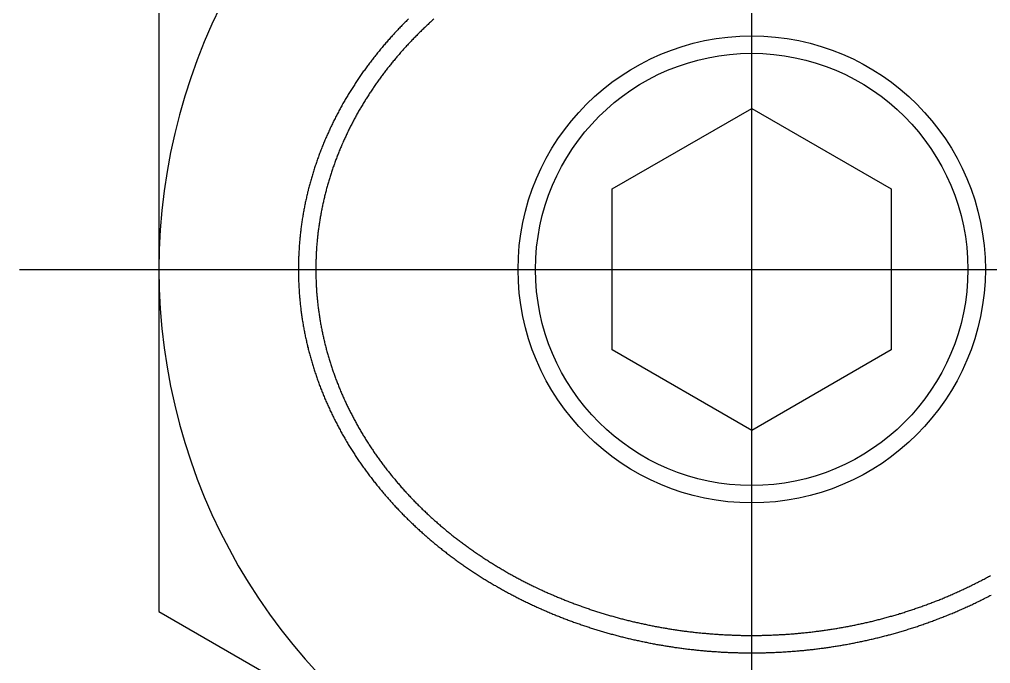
# Model space of a CAD drawing. Extents: x -72.6 to 10.5, y -34.4 to 11.8.
# Drawn here: x -10.5 to 3.43, y -5.65 to 3.59 of the extents above; entities that cross this region are included whole.
import ezdxf

# ---------------------------------------------------------------- set-up
doc = ezdxf.new("R2010")
doc.units = 0
doc.linetypes.add('CENTER', pattern=[50.8, 31.75, -6.35, 6.35, -6.35])
doc.layers.get('0').update_dxf_attribs({"linetype": 'CONTINUOUS'})
doc.layers.add('CENTER', color=1, linetype='CENTER')

msp = doc.modelspace()

# ---------------------------------------------------------------- linework, layer by layer
at = {"color": 7, "linetype": 'CONTINUOUS'}
for p, q in [((-8.5, 4.907), (-8.5, 0)), ((-2, 1.155), (0, 2.309)), ((0, 2.309), (2, 1.155)), ((-2, -1.155), (-2, 1.155)), ((2, 1.155), (2, -1.155)), ((-8.5, 0), (-8.5, -4.907)), ((0, -2.309), (-2, -1.155)), ((2, -1.155), (0, -2.309)), ((-8.5, -4.907), (-4.25, -7.361))]:
    msp.add_line(p, q, dxfattribs=at)
at = {"color": 7}
for points in [[(-4.922, 3.593, 0), (-4.934, 3.581, 0), (-4.946, 3.569, 0), (-4.957, 3.557, 0), (-4.969, 3.545, 0), (-4.981, 3.533, 0), (-4.993, 3.521, 0), (-5.005, 3.509, 0), (-5.017, 3.497, 0), (-5.028, 3.485, 0), (-5.04, 3.473, 0), (-5.052, 3.461, 0), (-5.063, 3.449, 0), (-5.075, 3.436, 0), (-5.087, 3.424, 0), (-5.098, 3.412, 0), (-5.11, 3.4, 0), (-5.121, 3.387, 0), (-5.133, 3.375, 0), (-5.144, 3.362, 0), (-5.155, 3.35, 0), (-5.167, 3.337, 0), (-5.178, 3.325, 0), (-5.189, 3.312, 0), (-5.2, 3.3, 0), (-5.212, 3.287, 0), (-5.223, 3.274, 0), (-5.234, 3.262, 0), (-5.245, 3.249, 0), (-5.256, 3.236, 0), (-5.267, 3.223, 0), (-5.278, 3.21, 0), (-5.289, 3.197, 0), (-5.3, 3.184, 0), (-5.31, 3.172, 0), (-5.321, 3.159, 0), (-5.332, 3.146, 0), (-5.343, 3.132, 0), (-5.353, 3.119, 0), (-5.364, 3.106, 0), (-5.375, 3.093, 0), (-5.385, 3.08, 0), (-5.396, 3.067, 0), (-5.406, 3.053, 0), (-5.417, 3.04, 0), (-5.427, 3.027, 0), (-5.438, 3.013, 0), (-5.448, 3, 0), (-5.458, 2.987, 0), (-5.468, 2.973, 0), (-5.479, 2.96, 0), (-5.489, 2.946, 0), (-5.499, 2.932, 0), (-5.509, 2.919, 0), (-5.519, 2.905, 0), (-5.529, 2.892, 0), (-5.539, 2.878, 0), (-5.549, 2.864, 0), (-5.559, 2.85, 0), (-5.569, 2.837, 0), (-5.579, 2.823, 0), (-5.588, 2.809, 0), (-5.598, 2.795, 0), (-5.608, 2.781, 0), (-5.617, 2.767, 0), (-5.627, 2.753, 0), (-5.637, 2.739, 0), (-5.646, 2.725, 0), (-5.656, 2.711, 0), (-5.665, 2.697, 0), (-5.674, 2.683, 0), (-5.684, 2.668, 0), (-5.693, 2.654, 0), (-5.702, 2.64, 0), (-5.712, 2.626, 0), (-5.721, 2.611, 0), (-5.73, 2.597, 0), (-5.739, 2.582, 0), (-5.748, 2.568, 0), (-5.757, 2.554, 0), (-5.766, 2.539, 0), (-5.775, 2.525, 0), (-5.784, 2.51, 0), (-5.792, 2.495, 0), (-5.801, 2.481, 0), (-5.81, 2.466, 0), (-5.819, 2.452, 0), (-5.827, 2.437, 0), (-5.836, 2.422, 0), (-5.844, 2.407, 0), (-5.853, 2.393, 0), (-5.861, 2.378, 0), (-5.87, 2.363, 0), (-5.878, 2.348, 0), (-5.886, 2.333, 0), (-5.895, 2.318, 0), (-5.903, 2.303, 0), (-5.911, 2.288, 0), (-5.919, 2.273, 0), (-5.927, 2.258, 0), (-5.935, 2.243, 0), (-5.943, 2.228, 0), (-5.951, 2.212, 0), (-5.959, 2.197, 0), (-5.967, 2.182, 0), (-5.974, 2.167, 0), (-5.982, 2.152, 0), (-5.99, 2.136, 0), (-5.997, 2.121, 0), (-6.005, 2.106, 0), (-6.012, 2.09, 0), (-6.02, 2.075, 0), (-6.027, 2.059, 0), (-6.034, 2.044, 0), (-6.042, 2.028, 0), (-6.049, 2.013, 0), (-6.056, 1.997, 0), (-6.063, 1.982, 0), (-6.07, 1.966, 0), (-6.077, 1.95, 0), (-6.084, 1.935, 0), (-6.091, 1.919, 0), (-6.098, 1.903, 0), (-6.105, 1.888, 0), (-6.112, 1.872, 0), (-6.119, 1.856, 0), (-6.125, 1.84, 0), (-6.132, 1.825, 0), (-6.138, 1.809, 0), (-6.145, 1.793, 0), (-6.151, 1.777, 0), (-6.158, 1.761, 0), (-6.164, 1.745, 0), (-6.17, 1.729, 0), (-6.176, 1.713, 0), (-6.183, 1.697, 0), (-6.189, 1.681, 0), (-6.195, 1.665, 0), (-6.201, 1.649, 0), (-6.207, 1.633, 0), (-6.213, 1.617, 0), (-6.218, 1.601, 0), (-6.224, 1.585, 0), (-6.23, 1.569, 0), (-6.236, 1.552, 0), (-6.241, 1.536, 0), (-6.247, 1.52, 0), (-6.252, 1.504, 0), (-6.258, 1.487, 0), (-6.263, 1.471, 0), (-6.268, 1.455, 0), (-6.274, 1.439, 0), (-6.279, 1.422, 0), (-6.284, 1.406, 0), (-6.289, 1.389, 0), (-6.294, 1.373, 0), (-6.299, 1.357, 0), (-6.304, 1.34, 0), (-6.309, 1.324, 0), (-6.314, 1.307, 0), (-6.318, 1.291, 0), (-6.323, 1.274, 0), (-6.328, 1.258, 0), (-6.332, 1.241, 0), (-6.337, 1.225, 0), (-6.341, 1.208, 0), (-6.346, 1.192, 0), (-6.35, 1.175, 0), (-6.354, 1.159, 0), (-6.358, 1.142, 0), (-6.362, 1.125, 0), (-6.367, 1.109, 0), (-6.371, 1.092, 0), (-6.375, 1.075, 0), (-6.378, 1.059, 0), (-6.382, 1.042, 0), (-6.386, 1.025, 0), (-6.39, 1.009, 0), (-6.393, 0.992, 0), (-6.397, 0.975, 0), (-6.401, 0.958, 0), (-6.404, 0.942, 0), (-6.407, 0.925, 0), (-6.411, 0.908, 0), (-6.414, 0.891, 0), (-6.417, 0.874, 0), (-6.42, 0.858, 0), (-6.424, 0.841, 0), (-6.427, 0.824, 0), (-6.43, 0.807, 0), (-6.432, 0.79, 0), (-6.435, 0.773, 0), (-6.438, 0.757, 0), (-6.441, 0.74, 0), (-6.444, 0.723, 0), (-6.446, 0.706, 0), (-6.449, 0.689, 0), (-6.451, 0.672, 0), (-6.454, 0.655, 0), (-6.456, 0.638, 0), (-6.458, 0.621, 0), (-6.461, 0.604, 0), (-6.463, 0.587, 0), (-6.465, 0.57, 0), (-6.467, 0.554, 0), (-6.469, 0.537, 0), (-6.471, 0.52, 0), (-6.473, 0.503, 0), (-6.475, 0.486, 0), (-6.476, 0.469, 0), (-6.478, 0.452, 0), (-6.48, 0.435, 0), (-6.481, 0.418, 0), (-6.483, 0.401, 0), (-6.484, 0.384, 0), (-6.486, 0.367, 0), (-6.487, 0.35, 0), (-6.488, 0.332, 0), (-6.489, 0.315, 0), (-6.49, 0.298, 0), (-6.491, 0.281, 0), (-6.492, 0.264, 0), (-6.493, 0.247, 0), (-6.494, 0.23, 0), (-6.495, 0.213, 0), (-6.496, 0.196, 0), (-6.497, 0.179, 0), (-6.497, 0.162, 0), (-6.498, 0.145, 0), (-6.498, 0.128, 0), (-6.499, 0.111, 0), (-6.499, 0.094, 0), (-6.499, 0.077, 0), (-6.5, 0.06, 0), (-6.5, 0.043, 0), (-6.5, 0.026, 0), (-6.5, 0.009, 0), (-6.5, -0.009, 0), (-6.5, -0.026, 0), (-6.5, -0.043, 0), (-6.5, -0.06, 0), (-6.499, -0.077, 0), (-6.499, -0.094, 0), (-6.499, -0.111, 0), (-6.498, -0.128, 0), (-6.498, -0.145, 0), (-6.497, -0.162, 0), (-6.497, -0.179, 0), (-6.496, -0.196, 0), (-6.495, -0.213, 0), (-6.494, -0.23, 0), (-6.493, -0.247, 0), (-6.492, -0.264, 0), (-6.491, -0.281, 0), (-6.49, -0.298, 0), (-6.489, -0.315, 0), (-6.488, -0.333, 0), (-6.487, -0.35, 0), (-6.486, -0.367, 0), (-6.484, -0.384, 0), (-6.483, -0.401, 0), (-6.481, -0.418, 0), (-6.48, -0.435, 0), (-6.478, -0.452, 0), (-6.476, -0.469, 0), (-6.475, -0.486, 0), (-6.473, -0.503, 0), (-6.471, -0.52, 0), (-6.469, -0.537, 0), (-6.467, -0.554, 0), (-6.465, -0.57, 0), (-6.463, -0.587, 0), (-6.461, -0.604, 0), (-6.458, -0.621, 0), (-6.456, -0.638, 0), (-6.454, -0.655, 0), (-6.451, -0.672, 0), (-6.449, -0.689, 0), (-6.446, -0.706, 0), (-6.444, -0.723, 0), (-6.441, -0.74, 0), (-6.438, -0.757, 0), (-6.435, -0.773, 0), (-6.433, -0.79, 0), (-6.43, -0.807, 0), (-6.427, -0.824, 0), (-6.424, -0.841, 0), (-6.42, -0.858, 0), (-6.417, -0.874, 0), (-6.414, -0.891, 0), (-6.411, -0.908, 0), (-6.407, -0.925, 0), (-6.404, -0.942, 0), (-6.401, -0.958, 0), (-6.397, -0.975, 0), (-6.393, -0.992, 0), (-6.39, -1.009, 0), (-6.386, -1.025, 0), (-6.382, -1.042, 0), (-6.378, -1.059, 0), (-6.375, -1.075, 0), (-6.371, -1.092, 0), (-6.367, -1.109, 0), (-6.362, -1.125, 0), (-6.358, -1.142, 0), (-6.354, -1.159, 0), (-6.35, -1.175, 0), (-6.346, -1.192, 0), (-6.341, -1.208, 0), (-6.337, -1.225, 0), (-6.332, -1.241, 0), (-6.328, -1.258, 0), (-6.323, -1.274, 0), (-6.318, -1.291, 0), (-6.314, -1.307, 0), (-6.309, -1.324, 0), (-6.304, -1.34, 0), (-6.299, -1.357, 0), (-6.294, -1.373, 0), (-6.289, -1.389, 0), (-6.284, -1.406, 0), (-6.279, -1.422, 0), (-6.274, -1.439, 0), (-6.268, -1.455, 0), (-6.263, -1.471, 0), (-6.258, -1.487, 0), (-6.252, -1.504, 0), (-6.247, -1.52, 0), (-6.241, -1.536, 0), (-6.236, -1.552, 0), (-6.23, -1.569, 0), (-6.224, -1.585, 0), (-6.218, -1.601, 0), (-6.213, -1.617, 0), (-6.207, -1.633, 0), (-6.201, -1.649, 0), (-6.195, -1.665, 0), (-6.189, -1.681, 0), (-6.183, -1.697, 0), (-6.176, -1.713, 0), (-6.17, -1.729, 0), (-6.164, -1.745, 0), (-6.158, -1.761, 0), (-6.151, -1.777, 0), (-6.145, -1.793, 0), (-6.138, -1.809, 0), (-6.132, -1.825, 0), (-6.125, -1.84, 0), (-6.119, -1.856, 0), (-6.112, -1.872, 0), (-6.105, -1.888, 0), (-6.098, -1.903, 0), (-6.091, -1.919, 0), (-6.084, -1.935, 0), (-6.077, -1.95, 0), (-6.07, -1.966, 0), (-6.063, -1.982, 0), (-6.056, -1.997, 0), (-6.049, -2.013, 0), (-6.042, -2.028, 0), (-6.035, -2.044, 0), (-6.027, -2.059, 0), (-6.02, -2.075, 0), (-6.012, -2.09, 0), (-6.005, -2.106, 0), (-5.997, -2.121, 0), (-5.99, -2.136, 0), (-5.982, -2.152, 0), (-5.974, -2.167, 0), (-5.967, -2.182, 0), (-5.959, -2.197, 0), (-5.951, -2.212, 0), (-5.943, -2.228, 0), (-5.935, -2.243, 0), (-5.927, -2.258, 0), (-5.919, -2.273, 0), (-5.911, -2.288, 0), (-5.903, -2.303, 0), (-5.895, -2.318, 0), (-5.886, -2.333, 0), (-5.878, -2.348, 0), (-5.87, -2.363, 0), (-5.861, -2.378, 0), (-5.853, -2.392, 0), (-5.844, -2.407, 0), (-5.836, -2.422, 0), (-5.827, -2.437, 0), (-5.819, -2.451, 0), (-5.81, -2.466, 0), (-5.801, -2.481, 0), (-5.792, -2.495, 0), (-5.784, -2.51, 0), (-5.775, -2.524, 0), (-5.766, -2.539, 0), (-5.757, -2.554, 0), (-5.748, -2.568, 0), (-5.739, -2.582, 0), (-5.73, -2.597, 0), (-5.721, -2.611, 0), (-5.712, -2.625, 0), (-5.702, -2.64, 0), (-5.693, -2.654, 0), (-5.684, -2.668, 0), (-5.674, -2.682, 0), (-5.665, -2.697, 0), (-5.656, -2.711, 0), (-5.646, -2.725, 0), (-5.637, -2.739, 0), (-5.627, -2.753, 0), (-5.617, -2.767, 0), (-5.608, -2.781, 0), (-5.598, -2.795, 0), (-5.588, -2.809, 0), (-5.579, -2.823, 0), (-5.569, -2.837, 0), (-5.559, -2.85, 0), (-5.549, -2.864, 0), (-5.539, -2.878, 0), (-5.529, -2.892, 0), (-5.519, -2.905, 0), (-5.509, -2.919, 0), (-5.499, -2.933, 0), (-5.489, -2.946, 0), (-5.479, -2.96, 0), (-5.468, -2.973, 0), (-5.458, -2.987, 0), (-5.448, -3, 0), (-5.438, -3.013, 0), (-5.427, -3.027, 0), (-5.417, -3.04, 0), (-5.406, -3.053, 0), (-5.396, -3.067, 0), (-5.385, -3.08, 0), (-5.375, -3.093, 0), (-5.364, -3.106, 0), (-5.353, -3.119, 0), (-5.343, -3.133, 0), (-5.332, -3.146, 0), (-5.321, -3.159, 0), (-5.31, -3.172, 0), (-5.3, -3.185, 0), (-5.289, -3.197, 0), (-5.278, -3.21, 0), (-5.267, -3.223, 0), (-5.256, -3.236, 0), (-5.245, -3.249, 0), (-5.234, -3.262, 0), (-5.223, -3.274, 0), (-5.212, -3.287, 0), (-5.2, -3.3, 0), (-5.189, -3.312, 0), (-5.178, -3.325, 0), (-5.167, -3.337, 0), (-5.155, -3.35, 0), (-5.144, -3.362, 0), (-5.133, -3.375, 0), (-5.121, -3.387, 0), (-5.11, -3.4, 0), (-5.098, -3.412, 0), (-5.087, -3.424, 0), (-5.075, -3.436, 0), (-5.063, -3.449, 0), (-5.052, -3.461, 0), (-5.04, -3.473, 0), (-5.028, -3.485, 0), (-5.017, -3.497, 0), (-5.005, -3.509, 0), (-4.993, -3.521, 0), (-4.981, -3.533, 0), (-4.969, -3.545, 0), (-4.957, -3.557, 0), (-4.946, -3.569, 0), (-4.934, -3.581, 0), (-4.922, -3.593, 0), (-4.909, -3.605, 0), (-4.897, -3.616, 0), (-4.885, -3.628, 0), (-4.873, -3.64, 0), (-4.861, -3.651, 0), (-4.849, -3.663, 0), (-4.837, -3.675, 0), (-4.824, -3.686, 0), (-4.812, -3.698, 0), (-4.8, -3.709, 0), (-4.787, -3.72, 0), (-4.775, -3.732, 0), (-4.762, -3.743, 0), (-4.75, -3.755, 0), (-4.737, -3.766, 0), (-4.725, -3.777, 0), (-4.712, -3.788, 0), (-4.7, -3.799, 0), (-4.687, -3.811, 0), (-4.674, -3.822, 0), (-4.662, -3.833, 0), (-4.649, -3.844, 0), (-4.636, -3.855, 0), (-4.623, -3.866, 0), (-4.611, -3.877, 0), (-4.598, -3.888, 0), (-4.585, -3.899, 0), (-4.572, -3.909, 0), (-4.559, -3.92, 0), (-4.546, -3.931, 0), (-4.533, -3.942, 0), (-4.52, -3.952, 0), (-4.507, -3.963, 0), (-4.494, -3.974, 0), (-4.481, -3.984, 0), (-4.468, -3.995, 0), (-4.455, -4.005, 0), (-4.441, -4.016, 0), (-4.428, -4.026, 0), (-4.415, -4.037, 0), (-4.402, -4.047, 0), (-4.388, -4.057, 0), (-4.375, -4.068, 0), (-4.362, -4.078, 0), (-4.348, -4.088, 0), (-4.335, -4.098, 0), (-4.322, -4.108, 0), (-4.308, -4.119, 0), (-4.295, -4.129, 0), (-4.281, -4.139, 0), (-4.267, -4.149, 0), (-4.254, -4.159, 0), (-4.24, -4.169, 0), (-4.227, -4.178, 0), (-4.213, -4.188, 0), (-4.199, -4.198, 0), (-4.186, -4.208, 0), (-4.172, -4.218, 0), (-4.158, -4.227, 0), (-4.144, -4.237, 0), (-4.131, -4.247, 0), (-4.117, -4.256, 0), (-4.103, -4.266, 0), (-4.089, -4.275, 0), (-4.075, -4.285, 0), (-4.061, -4.294, 0), (-4.047, -4.304, 0), (-4.033, -4.313, 0), (-4.019, -4.322, 0), (-4.005, -4.332, 0), (-3.991, -4.341, 0), (-3.977, -4.35, 0), (-3.963, -4.359, 0), (-3.949, -4.369, 0), (-3.935, -4.378, 0), (-3.921, -4.387, 0), (-3.906, -4.396, 0), (-3.892, -4.405, 0), (-3.878, -4.414, 0), (-3.864, -4.423, 0), (-3.849, -4.432, 0), (-3.835, -4.441, 0), (-3.821, -4.449, 0), (-3.806, -4.458, 0), (-3.792, -4.467, 0), (-3.778, -4.476, 0), (-3.763, -4.484, 0), (-3.749, -4.493, 0), (-3.734, -4.502, 0), (-3.72, -4.51, 0), (-3.705, -4.519, 0), (-3.691, -4.527, 0), (-3.676, -4.536, 0), (-3.662, -4.544, 0), (-3.647, -4.553, 0), (-3.633, -4.561, 0), (-3.618, -4.569, 0), (-3.603, -4.577, 0), (-3.589, -4.586, 0), (-3.574, -4.594, 0), (-3.559, -4.602, 0), (-3.545, -4.61, 0), (-3.53, -4.618, 0), (-3.515, -4.626, 0), (-3.5, -4.634, 0), (-3.486, -4.642, 0), (-3.471, -4.65, 0), (-3.456, -4.658, 0), (-3.441, -4.666, 0), (-3.426, -4.674, 0), (-3.411, -4.682, 0), (-3.397, -4.689, 0), (-3.382, -4.697, 0), (-3.367, -4.705, 0), (-3.352, -4.712, 0), (-3.337, -4.72, 0), (-3.322, -4.728, 0), (-3.307, -4.735, 0), (-3.292, -4.743, 0), (-3.277, -4.75, 0), (-3.262, -4.757, 0), (-3.247, -4.765, 0), (-3.232, -4.772, 0), (-3.216, -4.779, 0), (-3.201, -4.787, 0), (-3.186, -4.794, 0), (-3.171, -4.801, 0), (-3.156, -4.808, 0), (-3.141, -4.815, 0), (-3.126, -4.822, 0), (-3.11, -4.829, 0), (-3.095, -4.836, 0), (-3.08, -4.843, 0), (-3.065, -4.85, 0), (-3.049, -4.857, 0), (-3.034, -4.864, 0), (-3.019, -4.871, 0), (-3.003, -4.878, 0), (-2.988, -4.884, 0), (-2.973, -4.891, 0), (-2.957, -4.898, 0), (-2.942, -4.904, 0), (-2.927, -4.911, 0), (-2.911, -4.917, 0), (-2.896, -4.924, 0), (-2.88, -4.93, 0), (-2.865, -4.937, 0), (-2.85, -4.943, 0), (-2.834, -4.95, 0), (-2.819, -4.956, 0), (-2.803, -4.962, 0), (-2.788, -4.969, 0), (-2.772, -4.975, 0), (-2.757, -4.981, 0), (-2.741, -4.987, 0), (-2.725, -4.993, 0), (-2.71, -4.999, 0), (-2.694, -5.005, 0), (-2.679, -5.011, 0), (-2.663, -5.017, 0), (-2.648, -5.023, 0), (-2.632, -5.029, 0), (-2.616, -5.035, 0), (-2.601, -5.041, 0), (-2.585, -5.046, 0), (-2.569, -5.052, 0), (-2.554, -5.058, 0), (-2.538, -5.064, 0), (-2.522, -5.069, 0), (-2.506, -5.075, 0), (-2.491, -5.08, 0), (-2.475, -5.086, 0), (-2.459, -5.091, 0), (-2.443, -5.097, 0), (-2.427, -5.102, 0), (-2.412, -5.107, 0), (-2.396, -5.113, 0), (-2.38, -5.118, 0), (-2.364, -5.123, 0), (-2.348, -5.129, 0), (-2.332, -5.134, 0), (-2.317, -5.139, 0), (-2.301, -5.144, 0), (-2.285, -5.149, 0), (-2.269, -5.154, 0), (-2.253, -5.159, 0), (-2.237, -5.164, 0), (-2.221, -5.169, 0), (-2.205, -5.174, 0), (-2.189, -5.179, 0), (-2.173, -5.184, 0), (-2.157, -5.188, 0), (-2.141, -5.193, 0), (-2.125, -5.198, 0), (-2.109, -5.202, 0), (-2.093, -5.207, 0), (-2.077, -5.212, 0), (-2.061, -5.216, 0), (-2.045, -5.221, 0), (-2.029, -5.225, 0), (-2.013, -5.23, 0), (-1.997, -5.234, 0), (-1.981, -5.238, 0), (-1.965, -5.243, 0), (-1.949, -5.247, 0), (-1.932, -5.251, 0), (-1.916, -5.256, 0), (-1.9, -5.26, 0), (-1.884, -5.264, 0), (-1.868, -5.268, 0), (-1.852, -5.272, 0), (-1.836, -5.276, 0), (-1.819, -5.28, 0), (-1.803, -5.284, 0), (-1.787, -5.288, 0), (-1.771, -5.292, 0), (-1.755, -5.296, 0), (-1.738, -5.3, 0), (-1.722, -5.303, 0), (-1.706, -5.307, 0), (-1.69, -5.311, 0), (-1.673, -5.315, 0), (-1.657, -5.318, 0), (-1.641, -5.322, 0), (-1.625, -5.325, 0), (-1.608, -5.329, 0), (-1.592, -5.332, 0), (-1.576, -5.336, 0), (-1.559, -5.339, 0), (-1.543, -5.343, 0), (-1.527, -5.346, 0), (-1.51, -5.349, 0), (-1.494, -5.353, 0), (-1.478, -5.356, 0), (-1.461, -5.359, 0), (-1.445, -5.362, 0), (-1.429, -5.366, 0), (-1.412, -5.369, 0), (-1.396, -5.372, 0), (-1.38, -5.375, 0), (-1.363, -5.378, 0), (-1.347, -5.381, 0), (-1.33, -5.384, 0), (-1.314, -5.386, 0), (-1.297, -5.389, 0), (-1.281, -5.392, 0), (-1.265, -5.395, 0), (-1.248, -5.398, 0), (-1.232, -5.4, 0), (-1.215, -5.403, 0), (-1.199, -5.406, 0), (-1.182, -5.408, 0), (-1.166, -5.411, 0), (-1.149, -5.413, 0), (-1.133, -5.416, 0), (-1.117, -5.418, 0), (-1.1, -5.421, 0), (-1.084, -5.423, 0), (-1.067, -5.425, 0), (-1.051, -5.428, 0), (-1.034, -5.43, 0), (-1.018, -5.432, 0), (-1.001, -5.434, 0), (-0.984, -5.437, 0), (-0.968, -5.439, 0), (-0.951, -5.441, 0), (-0.935, -5.443, 0), (-0.918, -5.445, 0), (-0.902, -5.447, 0), (-0.885, -5.449, 0), (-0.869, -5.451, 0), (-0.852, -5.453, 0), (-0.836, -5.454, 0), (-0.819, -5.456, 0), (-0.802, -5.458, 0), (-0.786, -5.46, 0), (-0.769, -5.461, 0), (-0.753, -5.463, 0), (-0.736, -5.465, 0), (-0.72, -5.466, 0), (-0.703, -5.468, 0), (-0.686, -5.469, 0), (-0.67, -5.471, 0), (-0.653, -5.472, 0), (-0.637, -5.474, 0), (-0.62, -5.475, 0), (-0.603, -5.476, 0), (-0.587, -5.478, 0), (-0.57, -5.479, 0), (-0.554, -5.48, 0), (-0.537, -5.481, 0), (-0.52, -5.482, 0), (-0.504, -5.483, 0), (-0.487, -5.485, 0), (-0.47, -5.486, 0), (-0.454, -5.487, 0), (-0.437, -5.488, 0), (-0.421, -5.488, 0), (-0.404, -5.489, 0), (-0.387, -5.49, 0), (-0.371, -5.491, 0), (-0.354, -5.492, 0), (-0.337, -5.493, 0), (-0.321, -5.493, 0), (-0.304, -5.494, 0), (-0.287, -5.495, 0), (-0.271, -5.495, 0), (-0.254, -5.496, 0), (-0.237, -5.496, 0), (-0.221, -5.497, 0), (-0.204, -5.497, 0), (-0.188, -5.498, 0), (-0.171, -5.498, 0), (-0.154, -5.498, 0), (-0.138, -5.499, 0), (-0.121, -5.499, 0), (-0.104, -5.499, 0), (-0.088, -5.5, 0), (-0.071, -5.5, 0), (-0.054, -5.5, 0), (-0.038, -5.5, 0), (-0.021, -5.5, 0), (-0.004, -5.5, 0), (0.012, -5.5, 0), (0.029, -5.5, 0), (0.046, -5.5, 0), (0.062, -5.5, 0), (0.079, -5.5, 0), (0.096, -5.499, 0), (0.112, -5.499, 0), (0.129, -5.499, 0), (0.146, -5.499, 0), (0.162, -5.498, 0), (0.179, -5.498, 0), (0.196, -5.498, 0), (0.212, -5.497, 0), (0.229, -5.497, 0), (0.246, -5.496, 0), (0.262, -5.496, 0), (0.279, -5.495, 0), (0.296, -5.494, 0), (0.312, -5.494, 0), (0.329, -5.493, 0), (0.346, -5.492, 0), (0.362, -5.492, 0), (0.379, -5.491, 0), (0.396, -5.49, 0), (0.412, -5.489, 0), (0.429, -5.488, 0), (0.446, -5.487, 0), (0.462, -5.486, 0), (0.479, -5.485, 0), (0.496, -5.484, 0), (0.512, -5.483, 0), (0.529, -5.482, 0), (0.545, -5.481, 0), (0.562, -5.479, 0), (0.579, -5.478, 0), (0.595, -5.477, 0), (0.612, -5.476, 0), (0.629, -5.474, 0), (0.645, -5.473, 0), (0.662, -5.471, 0), (0.679, -5.47, 0), (0.695, -5.468, 0), (0.712, -5.467, 0), (0.729, -5.465, 0), (0.745, -5.464, 0), (0.762, -5.462, 0), (0.779, -5.46, 0), (0.795, -5.459, 0), (0.812, -5.457, 0), (0.829, -5.455, 0), (0.845, -5.453, 0), (0.862, -5.451, 0), (0.879, -5.45, 0), (0.895, -5.448, 0), (0.912, -5.446, 0), (0.929, -5.444, 0), (0.945, -5.442, 0), (0.962, -5.439, 0), (0.979, -5.437, 0), (0.995, -5.435, 0), (1.012, -5.433, 0), (1.028, -5.431, 0), (1.045, -5.428, 0), (1.062, -5.426, 0), (1.078, -5.424, 0), (1.095, -5.421, 0), (1.112, -5.419, 0), (1.128, -5.417, 0), (1.145, -5.414, 0), (1.162, -5.411, 0), (1.178, -5.409, 0), (1.195, -5.406, 0), (1.212, -5.404, 0), (1.228, -5.401, 0), (1.245, -5.398, 0), (1.262, -5.395, 0), (1.278, -5.393, 0), (1.295, -5.39, 0), (1.311, -5.387, 0), (1.328, -5.384, 0), (1.345, -5.381, 0), (1.361, -5.378, 0), (1.378, -5.375, 0), (1.395, -5.372, 0), (1.411, -5.369, 0), (1.428, -5.366, 0), (1.445, -5.363, 0), (1.461, -5.359, 0), (1.478, -5.356, 0), (1.494, -5.353, 0), (1.511, -5.349, 0), (1.528, -5.346, 0), (1.544, -5.343, 0), (1.561, -5.339, 0), (1.578, -5.336, 0), (1.594, -5.332, 0), (1.611, -5.329, 0), (1.627, -5.325, 0), (1.644, -5.321, 0), (1.661, -5.318, 0), (1.677, -5.314, 0), (1.694, -5.31, 0), (1.711, -5.306, 0), (1.727, -5.302, 0), (1.744, -5.299, 0), (1.761, -5.295, 0), (1.777, -5.291, 0), (1.794, -5.287, 0), (1.81, -5.283, 0), (1.827, -5.278, 0), (1.844, -5.274, 0), (1.86, -5.27, 0), (1.877, -5.266, 0), (1.894, -5.262, 0), (1.91, -5.257, 0), (1.927, -5.253, 0), (1.943, -5.249, 0), (1.96, -5.244, 0), (1.977, -5.24, 0), (1.993, -5.235, 0), (2.01, -5.231, 0), (2.026, -5.226, 0), (2.043, -5.221, 0), (2.06, -5.217, 0), (2.076, -5.212, 0), (2.093, -5.207, 0), (2.109, -5.202, 0), (2.126, -5.198, 0), (2.143, -5.193, 0), (2.159, -5.188, 0), (2.176, -5.183, 0), (2.193, -5.178, 0), (2.209, -5.173, 0), (2.226, -5.168, 0), (2.242, -5.162, 0), (2.259, -5.157, 0), (2.276, -5.152, 0), (2.292, -5.147, 0), (2.309, -5.141, 0), (2.325, -5.136, 0), (2.342, -5.131, 0), (2.359, -5.125, 0), (2.375, -5.12, 0), (2.392, -5.114, 0), (2.408, -5.109, 0), (2.425, -5.103, 0), (2.441, -5.097, 0), (2.458, -5.092, 0), (2.475, -5.086, 0), (2.491, -5.08, 0), (2.508, -5.074, 0), (2.524, -5.068, 0), (2.541, -5.062, 0), (2.558, -5.056, 0), (2.574, -5.05, 0), (2.591, -5.044, 0), (2.607, -5.038, 0), (2.624, -5.032, 0), (2.641, -5.026, 0), (2.657, -5.019, 0), (2.674, -5.013, 0), (2.69, -5.007, 0), (2.707, -5, 0), (2.724, -4.994, 0), (2.74, -4.987, 0), (2.757, -4.981, 0), (2.773, -4.974, 0), (2.79, -4.968, 0), (2.806, -4.961, 0), (2.823, -4.954, 0), (2.84, -4.947, 0), (2.856, -4.941, 0), (2.873, -4.934, 0), (2.889, -4.927, 0), (2.906, -4.92, 0), (2.922, -4.913, 0), (2.939, -4.906, 0), (2.955, -4.899, 0), (2.972, -4.891, 0), (2.989, -4.884, 0), (3.005, -4.877, 0), (3.022, -4.87, 0), (3.038, -4.862, 0), (3.055, -4.855, 0), (3.071, -4.847, 0), (3.088, -4.84, 0), (3.104, -4.832, 0), (3.121, -4.825, 0), (3.137, -4.817, 0), (3.154, -4.809, 0), (3.17, -4.802, 0), (3.187, -4.794, 0), (3.203, -4.786, 0), (3.219, -4.778, 0), (3.236, -4.77, 0), (3.252, -4.762, 0), (3.269, -4.754, 0), (3.285, -4.746, 0), (3.302, -4.738, 0), (3.318, -4.729, 0), (3.334, -4.721, 0), (3.351, -4.713, 0), (3.367, -4.705, 0), (3.384, -4.696, 0), (3.4, -4.688, 0), (3.416, -4.679, 0), (3.433, -4.671, 0)], [(-4.558, 3.591, 0), (-4.57, 3.58, 0), (-4.582, 3.569, 0), (-4.594, 3.558, 0), (-4.606, 3.547, 0), (-4.618, 3.537, 0), (-4.63, 3.526, 0), (-4.641, 3.515, 0), (-4.653, 3.504, 0), (-4.665, 3.493, 0), (-4.677, 3.481, 0), (-4.688, 3.47, 0), (-4.7, 3.459, 0), (-4.712, 3.448, 0), (-4.723, 3.437, 0), (-4.735, 3.426, 0), (-4.746, 3.414, 0), (-4.758, 3.403, 0), (-4.769, 3.392, 0), (-4.781, 3.38, 0), (-4.792, 3.369, 0), (-4.804, 3.357, 0), (-4.815, 3.346, 0), (-4.826, 3.334, 0), (-4.838, 3.323, 0), (-4.849, 3.311, 0), (-4.86, 3.3, 0), (-4.871, 3.288, 0), (-4.882, 3.276, 0), (-4.893, 3.265, 0), (-4.904, 3.253, 0), (-4.916, 3.241, 0), (-4.927, 3.229, 0), (-4.937, 3.218, 0), (-4.948, 3.206, 0), (-4.959, 3.194, 0), (-4.97, 3.182, 0), (-4.981, 3.17, 0), (-4.992, 3.158, 0), (-5.003, 3.146, 0), (-5.013, 3.134, 0), (-5.024, 3.122, 0), (-5.035, 3.11, 0), (-5.045, 3.097, 0), (-5.056, 3.085, 0), (-5.066, 3.073, 0), (-5.077, 3.061, 0), (-5.087, 3.048, 0), (-5.098, 3.036, 0), (-5.108, 3.024, 0), (-5.118, 3.011, 0), (-5.129, 2.999, 0), (-5.139, 2.987, 0), (-5.149, 2.974, 0), (-5.16, 2.962, 0), (-5.17, 2.949, 0), (-5.18, 2.936, 0), (-5.19, 2.924, 0), (-5.2, 2.911, 0), (-5.21, 2.899, 0), (-5.22, 2.886, 0), (-5.23, 2.873, 0), (-5.24, 2.86, 0), (-5.25, 2.848, 0), (-5.26, 2.835, 0), (-5.269, 2.822, 0), (-5.279, 2.809, 0), (-5.289, 2.796, 0), (-5.299, 2.783, 0), (-5.308, 2.77, 0), (-5.318, 2.757, 0), (-5.327, 2.744, 0), (-5.337, 2.731, 0), (-5.346, 2.718, 0), (-5.356, 2.705, 0), (-5.365, 2.692, 0), (-5.375, 2.678, 0), (-5.384, 2.665, 0), (-5.393, 2.652, 0), (-5.402, 2.639, 0), (-5.412, 2.625, 0), (-5.421, 2.612, 0), (-5.43, 2.599, 0), (-5.439, 2.585, 0), (-5.448, 2.572, 0), (-5.457, 2.558, 0), (-5.466, 2.545, 0), (-5.475, 2.531, 0), (-5.484, 2.518, 0), (-5.492, 2.504, 0), (-5.501, 2.49, 0), (-5.51, 2.477, 0), (-5.519, 2.463, 0), (-5.527, 2.449, 0), (-5.536, 2.436, 0), (-5.544, 2.422, 0), (-5.553, 2.408, 0), (-5.561, 2.394, 0), (-5.57, 2.38, 0), (-5.578, 2.367, 0), (-5.587, 2.353, 0), (-5.595, 2.339, 0), (-5.603, 2.325, 0), (-5.611, 2.311, 0), (-5.619, 2.297, 0), (-5.628, 2.283, 0), (-5.636, 2.269, 0), (-5.644, 2.254, 0), (-5.652, 2.24, 0), (-5.66, 2.226, 0), (-5.668, 2.212, 0), (-5.675, 2.198, 0), (-5.683, 2.183, 0), (-5.691, 2.169, 0), (-5.699, 2.155, 0), (-5.706, 2.14, 0), (-5.714, 2.126, 0), (-5.721, 2.112, 0), (-5.729, 2.097, 0), (-5.736, 2.083, 0), (-5.744, 2.068, 0), (-5.751, 2.054, 0), (-5.759, 2.039, 0), (-5.766, 2.025, 0), (-5.773, 2.01, 0), (-5.78, 1.996, 0), (-5.787, 1.981, 0), (-5.794, 1.966, 0), (-5.801, 1.952, 0), (-5.808, 1.937, 0), (-5.815, 1.922, 0), (-5.822, 1.907, 0), (-5.829, 1.893, 0), (-5.836, 1.878, 0), (-5.843, 1.863, 0), (-5.849, 1.848, 0), (-5.856, 1.833, 0), (-5.863, 1.818, 0), (-5.869, 1.804, 0), (-5.876, 1.789, 0), (-5.882, 1.774, 0), (-5.888, 1.759, 0), (-5.895, 1.744, 0), (-5.901, 1.729, 0), (-5.907, 1.714, 0), (-5.913, 1.699, 0), (-5.919, 1.683, 0), (-5.925, 1.668, 0), (-5.931, 1.653, 0), (-5.937, 1.638, 0), (-5.943, 1.623, 0), (-5.949, 1.608, 0), (-5.955, 1.593, 0), (-5.961, 1.577, 0), (-5.966, 1.562, 0), (-5.972, 1.547, 0), (-5.978, 1.532, 0), (-5.983, 1.516, 0), (-5.989, 1.501, 0), (-5.994, 1.486, 0), (-6, 1.47, 0), (-6.005, 1.455, 0), (-6.01, 1.44, 0), (-6.015, 1.424, 0), (-6.02, 1.409, 0), (-6.026, 1.393, 0), (-6.031, 1.378, 0), (-6.036, 1.362, 0), (-6.041, 1.347, 0), (-6.045, 1.331, 0), (-6.05, 1.316, 0), (-6.055, 1.3, 0), (-6.06, 1.285, 0), (-6.064, 1.269, 0), (-6.069, 1.254, 0), (-6.074, 1.238, 0), (-6.078, 1.222, 0), (-6.082, 1.207, 0), (-6.087, 1.191, 0), (-6.091, 1.175, 0), (-6.095, 1.16, 0), (-6.1, 1.144, 0), (-6.104, 1.128, 0), (-6.108, 1.113, 0), (-6.112, 1.097, 0), (-6.116, 1.081, 0), (-6.12, 1.065, 0), (-6.124, 1.05, 0), (-6.127, 1.034, 0), (-6.131, 1.018, 0), (-6.135, 1.002, 0), (-6.139, 0.986, 0), (-6.142, 0.971, 0), (-6.146, 0.955, 0), (-6.149, 0.939, 0), (-6.152, 0.923, 0), (-6.156, 0.907, 0), (-6.159, 0.891, 0), (-6.162, 0.875, 0), (-6.165, 0.86, 0), (-6.169, 0.844, 0), (-6.172, 0.828, 0), (-6.175, 0.812, 0), (-6.178, 0.796, 0), (-6.18, 0.78, 0), (-6.183, 0.764, 0), (-6.186, 0.748, 0), (-6.189, 0.732, 0), (-6.191, 0.716, 0), (-6.194, 0.7, 0), (-6.197, 0.684, 0), (-6.199, 0.668, 0), (-6.201, 0.652, 0), (-6.204, 0.636, 0), (-6.206, 0.62, 0), (-6.208, 0.604, 0), (-6.211, 0.588, 0), (-6.213, 0.572, 0), (-6.215, 0.556, 0), (-6.217, 0.54, 0), (-6.219, 0.524, 0), (-6.221, 0.508, 0), (-6.222, 0.492, 0), (-6.224, 0.476, 0), (-6.226, 0.46, 0), (-6.228, 0.443, 0), (-6.229, 0.427, 0), (-6.231, 0.411, 0), (-6.232, 0.395, 0), (-6.234, 0.379, 0), (-6.235, 0.363, 0), (-6.236, 0.347, 0), (-6.238, 0.331, 0), (-6.239, 0.315, 0), (-6.24, 0.299, 0), (-6.241, 0.282, 0), (-6.242, 0.266, 0), (-6.243, 0.25, 0), (-6.244, 0.234, 0), (-6.245, 0.218, 0), (-6.245, 0.202, 0), (-6.246, 0.186, 0), (-6.247, 0.169, 0), (-6.247, 0.153, 0), (-6.248, 0.137, 0), (-6.248, 0.121, 0), (-6.249, 0.105, 0), (-6.249, 0.089, 0), (-6.249, 0.073, 0), (-6.25, 0.056, 0), (-6.25, 0.04, 0), (-6.25, 0.024, 0), (-6.25, 0.008, 0), (-6.25, -0.008, 0), (-6.25, -0.024, 0), (-6.25, -0.04, 0), (-6.25, -0.057, 0), (-6.249, -0.073, 0), (-6.249, -0.089, 0), (-6.249, -0.105, 0), (-6.248, -0.121, 0), (-6.248, -0.137, 0), (-6.247, -0.153, 0), (-6.247, -0.17, 0), (-6.246, -0.186, 0), (-6.245, -0.202, 0), (-6.245, -0.218, 0), (-6.244, -0.234, 0), (-6.243, -0.25, 0), (-6.242, -0.266, 0), (-6.241, -0.282, 0), (-6.24, -0.299, 0), (-6.239, -0.315, 0), (-6.238, -0.331, 0), (-6.236, -0.347, 0), (-6.235, -0.363, 0), (-6.234, -0.379, 0), (-6.232, -0.395, 0), (-6.231, -0.411, 0), (-6.229, -0.427, 0), (-6.228, -0.443, 0), (-6.226, -0.46, 0), (-6.224, -0.476, 0), (-6.222, -0.492, 0), (-6.221, -0.508, 0), (-6.219, -0.524, 0), (-6.217, -0.54, 0), (-6.215, -0.556, 0), (-6.213, -0.572, 0), (-6.211, -0.588, 0), (-6.208, -0.604, 0), (-6.206, -0.62, 0), (-6.204, -0.636, 0), (-6.201, -0.652, 0), (-6.199, -0.668, 0), (-6.197, -0.684, 0), (-6.194, -0.7, 0), (-6.191, -0.716, 0), (-6.189, -0.732, 0), (-6.186, -0.748, 0), (-6.183, -0.764, 0), (-6.181, -0.78, 0), (-6.178, -0.796, 0), (-6.175, -0.812, 0), (-6.172, -0.828, 0), (-6.169, -0.844, 0), (-6.166, -0.86, 0), (-6.162, -0.875, 0), (-6.159, -0.891, 0), (-6.156, -0.907, 0), (-6.152, -0.923, 0), (-6.149, -0.939, 0), (-6.146, -0.955, 0), (-6.142, -0.971, 0), (-6.139, -0.986, 0), (-6.135, -1.002, 0), (-6.131, -1.018, 0), (-6.127, -1.034, 0), (-6.124, -1.05, 0), (-6.12, -1.065, 0), (-6.116, -1.081, 0), (-6.112, -1.097, 0), (-6.108, -1.113, 0), (-6.104, -1.128, 0), (-6.1, -1.144, 0), (-6.095, -1.16, 0), (-6.091, -1.175, 0), (-6.087, -1.191, 0), (-6.082, -1.207, 0), (-6.078, -1.222, 0), (-6.073, -1.238, 0), (-6.069, -1.254, 0), (-6.064, -1.269, 0), (-6.06, -1.285, 0), (-6.055, -1.3, 0), (-6.05, -1.316, 0), (-6.045, -1.331, 0), (-6.04, -1.347, 0), (-6.036, -1.362, 0), (-6.031, -1.378, 0), (-6.026, -1.393, 0), (-6.02, -1.409, 0), (-6.015, -1.424, 0), (-6.01, -1.44, 0), (-6.005, -1.455, 0), (-5.999, -1.47, 0), (-5.994, -1.486, 0), (-5.989, -1.501, 0), (-5.983, -1.516, 0), (-5.978, -1.532, 0), (-5.972, -1.547, 0), (-5.966, -1.562, 0), (-5.961, -1.577, 0), (-5.955, -1.593, 0), (-5.949, -1.608, 0), (-5.943, -1.623, 0), (-5.937, -1.638, 0), (-5.932, -1.653, 0), (-5.926, -1.668, 0), (-5.919, -1.684, 0), (-5.913, -1.699, 0), (-5.907, -1.714, 0), (-5.901, -1.729, 0), (-5.895, -1.744, 0), (-5.888, -1.759, 0), (-5.882, -1.774, 0), (-5.876, -1.789, 0), (-5.869, -1.804, 0), (-5.863, -1.818, 0), (-5.856, -1.833, 0), (-5.849, -1.848, 0), (-5.843, -1.863, 0), (-5.836, -1.878, 0), (-5.829, -1.893, 0), (-5.822, -1.907, 0), (-5.815, -1.922, 0), (-5.809, -1.937, 0), (-5.802, -1.952, 0), (-5.795, -1.966, 0), (-5.787, -1.981, 0), (-5.78, -1.996, 0), (-5.773, -2.01, 0), (-5.766, -2.025, 0), (-5.759, -2.039, 0), (-5.751, -2.054, 0), (-5.744, -2.068, 0), (-5.736, -2.083, 0), (-5.729, -2.097, 0), (-5.721, -2.112, 0), (-5.714, -2.126, 0), (-5.706, -2.14, 0), (-5.699, -2.155, 0), (-5.691, -2.169, 0), (-5.683, -2.183, 0), (-5.675, -2.198, 0), (-5.668, -2.212, 0), (-5.66, -2.226, 0), (-5.652, -2.24, 0), (-5.644, -2.254, 0), (-5.636, -2.268, 0), (-5.628, -2.283, 0), (-5.62, -2.297, 0), (-5.611, -2.311, 0), (-5.603, -2.325, 0), (-5.595, -2.339, 0), (-5.587, -2.353, 0), (-5.578, -2.366, 0), (-5.57, -2.38, 0), (-5.561, -2.394, 0), (-5.553, -2.408, 0), (-5.544, -2.422, 0), (-5.536, -2.436, 0), (-5.527, -2.449, 0), (-5.519, -2.463, 0), (-5.51, -2.477, 0), (-5.501, -2.49, 0), (-5.492, -2.504, 0), (-5.484, -2.518, 0), (-5.475, -2.531, 0), (-5.466, -2.545, 0), (-5.457, -2.558, 0), (-5.448, -2.572, 0), (-5.439, -2.585, 0), (-5.43, -2.599, 0), (-5.421, -2.612, 0), (-5.412, -2.625, 0), (-5.402, -2.639, 0), (-5.393, -2.652, 0), (-5.384, -2.665, 0), (-5.374, -2.678, 0), (-5.365, -2.692, 0), (-5.356, -2.705, 0), (-5.346, -2.718, 0), (-5.337, -2.731, 0), (-5.327, -2.744, 0), (-5.318, -2.757, 0), (-5.308, -2.77, 0), (-5.298, -2.783, 0), (-5.289, -2.796, 0), (-5.279, -2.809, 0), (-5.269, -2.822, 0), (-5.26, -2.835, 0), (-5.25, -2.848, 0), (-5.24, -2.86, 0), (-5.23, -2.873, 0), (-5.22, -2.886, 0), (-5.21, -2.899, 0), (-5.2, -2.911, 0), (-5.19, -2.924, 0), (-5.18, -2.937, 0), (-5.17, -2.949, 0), (-5.159, -2.962, 0), (-5.149, -2.974, 0), (-5.139, -2.987, 0), (-5.129, -2.999, 0), (-5.118, -3.011, 0), (-5.108, -3.024, 0), (-5.098, -3.036, 0), (-5.087, -3.049, 0), (-5.077, -3.061, 0), (-5.066, -3.073, 0), (-5.056, -3.085, 0), (-5.045, -3.097, 0), (-5.035, -3.11, 0), (-5.024, -3.122, 0), (-5.013, -3.134, 0), (-5.003, -3.146, 0), (-4.992, -3.158, 0), (-4.981, -3.17, 0), (-4.97, -3.182, 0), (-4.959, -3.194, 0), (-4.948, -3.206, 0), (-4.937, -3.218, 0), (-4.927, -3.229, 0), (-4.916, -3.241, 0), (-4.904, -3.253, 0), (-4.893, -3.265, 0), (-4.882, -3.276, 0), (-4.871, -3.288, 0), (-4.86, -3.3, 0), (-4.849, -3.311, 0), (-4.838, -3.323, 0), (-4.826, -3.334, 0), (-4.815, -3.346, 0), (-4.804, -3.357, 0), (-4.792, -3.369, 0), (-4.781, -3.38, 0), (-4.769, -3.392, 0), (-4.758, -3.403, 0), (-4.746, -3.414, 0), (-4.735, -3.426, 0), (-4.723, -3.437, 0), (-4.712, -3.448, 0), (-4.7, -3.459, 0), (-4.688, -3.47, 0), (-4.677, -3.481, 0), (-4.665, -3.493, 0), (-4.653, -3.504, 0), (-4.641, -3.515, 0), (-4.63, -3.526, 0), (-4.618, -3.537, 0), (-4.606, -3.548, 0), (-4.594, -3.558, 0), (-4.582, -3.569, 0), (-4.57, -3.58, 0), (-4.558, -3.591, 0), (-4.546, -3.602, 0), (-4.534, -3.612, 0), (-4.522, -3.623, 0), (-4.51, -3.634, 0), (-4.498, -3.644, 0), (-4.485, -3.655, 0), (-4.473, -3.665, 0), (-4.461, -3.676, 0), (-4.449, -3.686, 0), (-4.436, -3.697, 0), (-4.424, -3.707, 0), (-4.412, -3.718, 0), (-4.399, -3.728, 0), (-4.387, -3.738, 0), (-4.374, -3.749, 0), (-4.362, -3.759, 0), (-4.349, -3.769, 0), (-4.337, -3.779, 0), (-4.324, -3.789, 0), (-4.312, -3.8, 0), (-4.299, -3.81, 0), (-4.286, -3.82, 0), (-4.274, -3.83, 0), (-4.261, -3.84, 0), (-4.248, -3.85, 0), (-4.235, -3.86, 0), (-4.223, -3.869, 0), (-4.21, -3.879, 0), (-4.197, -3.889, 0), (-4.184, -3.899, 0), (-4.171, -3.909, 0), (-4.158, -3.918, 0), (-4.145, -3.928, 0), (-4.132, -3.938, 0), (-4.119, -3.947, 0), (-4.106, -3.957, 0), (-4.093, -3.966, 0), (-4.08, -3.976, 0), (-4.067, -3.985, 0), (-4.054, -3.995, 0), (-4.041, -4.004, 0), (-4.027, -4.014, 0), (-4.014, -4.023, 0), (-4.001, -4.032, 0), (-3.988, -4.042, 0), (-3.974, -4.051, 0), (-3.961, -4.06, 0), (-3.948, -4.069, 0), (-3.934, -4.078, 0), (-3.921, -4.087, 0), (-3.908, -4.096, 0), (-3.894, -4.105, 0), (-3.881, -4.114, 0), (-3.867, -4.123, 0), (-3.854, -4.132, 0), (-3.84, -4.141, 0), (-3.827, -4.15, 0), (-3.813, -4.159, 0), (-3.799, -4.168, 0), (-3.786, -4.176, 0), (-3.772, -4.185, 0), (-3.758, -4.194, 0), (-3.745, -4.202, 0), (-3.731, -4.211, 0), (-3.717, -4.219, 0), (-3.704, -4.228, 0), (-3.69, -4.236, 0), (-3.676, -4.245, 0), (-3.662, -4.253, 0), (-3.648, -4.262, 0), (-3.634, -4.27, 0), (-3.621, -4.278, 0), (-3.607, -4.287, 0), (-3.593, -4.295, 0), (-3.579, -4.303, 0), (-3.565, -4.311, 0), (-3.551, -4.319, 0), (-3.537, -4.328, 0), (-3.523, -4.336, 0), (-3.509, -4.344, 0), (-3.495, -4.352, 0), (-3.481, -4.36, 0), (-3.467, -4.368, 0), (-3.452, -4.375, 0), (-3.438, -4.383, 0), (-3.424, -4.391, 0), (-3.41, -4.399, 0), (-3.396, -4.407, 0), (-3.381, -4.414, 0), (-3.367, -4.422, 0), (-3.353, -4.43, 0), (-3.339, -4.437, 0), (-3.324, -4.445, 0), (-3.31, -4.452, 0), (-3.296, -4.46, 0), (-3.281, -4.467, 0), (-3.267, -4.475, 0), (-3.253, -4.482, 0), (-3.238, -4.49, 0), (-3.224, -4.497, 0), (-3.209, -4.504, 0), (-3.195, -4.511, 0), (-3.181, -4.519, 0), (-3.166, -4.526, 0), (-3.152, -4.533, 0), (-3.137, -4.54, 0), (-3.122, -4.547, 0), (-3.108, -4.554, 0), (-3.093, -4.561, 0), (-3.079, -4.568, 0), (-3.064, -4.575, 0), (-3.05, -4.582, 0), (-3.035, -4.589, 0), (-3.02, -4.596, 0), (-3.006, -4.602, 0), (-2.991, -4.609, 0), (-2.976, -4.616, 0), (-2.962, -4.623, 0), (-2.947, -4.629, 0), (-2.932, -4.636, 0), (-2.917, -4.642, 0), (-2.903, -4.649, 0), (-2.888, -4.655, 0), (-2.873, -4.662, 0), (-2.858, -4.668, 0), (-2.843, -4.675, 0), (-2.829, -4.681, 0), (-2.814, -4.687, 0), (-2.799, -4.694, 0), (-2.784, -4.7, 0), (-2.769, -4.706, 0), (-2.754, -4.712, 0), (-2.739, -4.718, 0), (-2.724, -4.724, 0), (-2.709, -4.731, 0), (-2.694, -4.737, 0), (-2.679, -4.743, 0), (-2.665, -4.749, 0), (-2.65, -4.754, 0), (-2.635, -4.76, 0), (-2.619, -4.766, 0), (-2.604, -4.772, 0), (-2.589, -4.778, 0), (-2.574, -4.784, 0), (-2.559, -4.789, 0), (-2.544, -4.795, 0), (-2.529, -4.801, 0), (-2.514, -4.806, 0), (-2.499, -4.812, 0), (-2.484, -4.817, 0), (-2.469, -4.823, 0), (-2.453, -4.828, 0), (-2.438, -4.834, 0), (-2.423, -4.839, 0), (-2.408, -4.844, 0), (-2.393, -4.85, 0), (-2.377, -4.855, 0), (-2.362, -4.86, 0), (-2.347, -4.865, 0), (-2.332, -4.871, 0), (-2.316, -4.876, 0), (-2.301, -4.881, 0), (-2.286, -4.886, 0), (-2.27, -4.891, 0), (-2.255, -4.896, 0), (-2.24, -4.901, 0), (-2.224, -4.906, 0), (-2.209, -4.911, 0), (-2.194, -4.916, 0), (-2.178, -4.92, 0), (-2.163, -4.925, 0), (-2.148, -4.93, 0), (-2.132, -4.935, 0), (-2.117, -4.939, 0), (-2.101, -4.944, 0), (-2.086, -4.949, 0), (-2.07, -4.953, 0), (-2.055, -4.958, 0), (-2.04, -4.962, 0), (-2.024, -4.967, 0), (-2.009, -4.971, 0), (-1.993, -4.976, 0), (-1.978, -4.98, 0), (-1.962, -4.984, 0), (-1.947, -4.989, 0), (-1.931, -4.993, 0), (-1.915, -4.997, 0), (-1.9, -5.001, 0), (-1.884, -5.005, 0), (-1.869, -5.01, 0), (-1.853, -5.014, 0), (-1.838, -5.018, 0), (-1.822, -5.022, 0), (-1.806, -5.026, 0), (-1.791, -5.03, 0), (-1.775, -5.034, 0), (-1.759, -5.037, 0), (-1.744, -5.041, 0), (-1.728, -5.045, 0), (-1.713, -5.049, 0), (-1.697, -5.053, 0), (-1.681, -5.056, 0), (-1.665, -5.06, 0), (-1.65, -5.064, 0), (-1.634, -5.067, 0), (-1.618, -5.071, 0), (-1.603, -5.074, 0), (-1.587, -5.078, 0), (-1.571, -5.081, 0), (-1.555, -5.085, 0), (-1.54, -5.088, 0), (-1.524, -5.091, 0), (-1.508, -5.095, 0), (-1.492, -5.098, 0), (-1.477, -5.101, 0), (-1.461, -5.104, 0), (-1.445, -5.108, 0), (-1.429, -5.111, 0), (-1.413, -5.114, 0), (-1.398, -5.117, 0), (-1.382, -5.12, 0), (-1.366, -5.123, 0), (-1.35, -5.126, 0), (-1.334, -5.129, 0), (-1.318, -5.132, 0), (-1.303, -5.135, 0), (-1.287, -5.137, 0), (-1.271, -5.14, 0), (-1.255, -5.143, 0), (-1.239, -5.146, 0), (-1.223, -5.148, 0), (-1.207, -5.151, 0), (-1.191, -5.154, 0), (-1.176, -5.156, 0), (-1.16, -5.159, 0), (-1.144, -5.161, 0), (-1.128, -5.164, 0), (-1.112, -5.166, 0), (-1.096, -5.169, 0), (-1.08, -5.171, 0), (-1.064, -5.173, 0), (-1.048, -5.176, 0), (-1.032, -5.178, 0), (-1.016, -5.18, 0), (-1, -5.182, 0), (-0.984, -5.184, 0), (-0.968, -5.187, 0), (-0.952, -5.189, 0), (-0.936, -5.191, 0), (-0.92, -5.193, 0), (-0.904, -5.195, 0), (-0.888, -5.197, 0), (-0.872, -5.199, 0), (-0.856, -5.2, 0), (-0.84, -5.202, 0), (-0.824, -5.204, 0), (-0.808, -5.206, 0), (-0.792, -5.208, 0), (-0.776, -5.209, 0), (-0.76, -5.211, 0), (-0.744, -5.213, 0), (-0.728, -5.214, 0), (-0.712, -5.216, 0), (-0.696, -5.217, 0), (-0.68, -5.219, 0), (-0.664, -5.22, 0), (-0.648, -5.222, 0), (-0.632, -5.223, 0), (-0.616, -5.224, 0), (-0.6, -5.226, 0), (-0.584, -5.227, 0), (-0.568, -5.228, 0), (-0.552, -5.229, 0), (-0.535, -5.231, 0), (-0.519, -5.232, 0), (-0.503, -5.233, 0), (-0.487, -5.234, 0), (-0.471, -5.235, 0), (-0.455, -5.236, 0), (-0.439, -5.237, 0), (-0.423, -5.238, 0), (-0.407, -5.239, 0), (-0.391, -5.24, 0), (-0.375, -5.241, 0), (-0.359, -5.241, 0), (-0.342, -5.242, 0), (-0.326, -5.243, 0), (-0.31, -5.244, 0), (-0.294, -5.244, 0), (-0.278, -5.245, 0), (-0.262, -5.245, 0), (-0.246, -5.246, 0), (-0.23, -5.246, 0), (-0.214, -5.247, 0), (-0.198, -5.247, 0), (-0.181, -5.248, 0), (-0.165, -5.248, 0), (-0.149, -5.249, 0), (-0.133, -5.249, 0), (-0.117, -5.249, 0), (-0.101, -5.249, 0), (-0.085, -5.25, 0), (-0.069, -5.25, 0), (-0.053, -5.25, 0), (-0.036, -5.25, 0), (-0.02, -5.25, 0), (-0.004, -5.25, 0), (0.012, -5.25, 0), (0.028, -5.25, 0), (0.044, -5.25, 0), (0.06, -5.25, 0), (0.076, -5.25, 0), (0.092, -5.249, 0), (0.109, -5.249, 0), (0.125, -5.249, 0), (0.141, -5.249, 0), (0.157, -5.248, 0), (0.173, -5.248, 0), (0.189, -5.248, 0), (0.205, -5.247, 0), (0.221, -5.247, 0), (0.238, -5.246, 0), (0.254, -5.246, 0), (0.27, -5.245, 0), (0.286, -5.245, 0), (0.302, -5.244, 0), (0.318, -5.243, 0), (0.334, -5.243, 0), (0.35, -5.242, 0), (0.367, -5.241, 0), (0.383, -5.24, 0), (0.399, -5.239, 0), (0.415, -5.238, 0), (0.431, -5.238, 0), (0.447, -5.237, 0), (0.463, -5.236, 0), (0.479, -5.235, 0), (0.495, -5.234, 0), (0.512, -5.232, 0), (0.528, -5.231, 0), (0.544, -5.23, 0), (0.56, -5.229, 0), (0.576, -5.228, 0), (0.592, -5.226, 0), (0.608, -5.225, 0), (0.624, -5.224, 0), (0.641, -5.222, 0), (0.657, -5.221, 0), (0.673, -5.219, 0), (0.689, -5.218, 0), (0.705, -5.216, 0), (0.721, -5.215, 0), (0.737, -5.213, 0), (0.753, -5.212, 0), (0.769, -5.21, 0), (0.786, -5.208, 0), (0.802, -5.207, 0), (0.818, -5.205, 0), (0.834, -5.203, 0), (0.85, -5.201, 0), (0.866, -5.199, 0), (0.882, -5.197, 0), (0.898, -5.195, 0), (0.914, -5.193, 0), (0.931, -5.191, 0), (0.947, -5.189, 0), (0.963, -5.187, 0), (0.979, -5.185, 0), (0.995, -5.183, 0), (1.011, -5.181, 0), (1.027, -5.179, 0), (1.043, -5.176, 0), (1.059, -5.174, 0), (1.075, -5.172, 0), (1.091, -5.169, 0), (1.108, -5.167, 0), (1.124, -5.164, 0), (1.14, -5.162, 0), (1.156, -5.159, 0), (1.172, -5.157, 0), (1.188, -5.154, 0), (1.204, -5.152, 0), (1.22, -5.149, 0), (1.236, -5.146, 0), (1.252, -5.143, 0), (1.268, -5.141, 0), (1.285, -5.138, 0), (1.301, -5.135, 0), (1.317, -5.132, 0), (1.333, -5.129, 0), (1.349, -5.126, 0), (1.365, -5.123, 0), (1.381, -5.12, 0), (1.397, -5.117, 0), (1.413, -5.114, 0), (1.429, -5.111, 0), (1.445, -5.108, 0), (1.462, -5.104, 0), (1.478, -5.101, 0), (1.494, -5.098, 0), (1.51, -5.094, 0), (1.526, -5.091, 0), (1.542, -5.088, 0), (1.558, -5.084, 0), (1.574, -5.081, 0), (1.59, -5.077, 0), (1.606, -5.074, 0), (1.622, -5.07, 0), (1.638, -5.066, 0), (1.654, -5.063, 0), (1.67, -5.059, 0), (1.687, -5.055, 0), (1.703, -5.051, 0), (1.719, -5.048, 0), (1.735, -5.044, 0), (1.751, -5.04, 0), (1.767, -5.036, 0), (1.783, -5.032, 0), (1.799, -5.028, 0), (1.815, -5.024, 0), (1.831, -5.02, 0), (1.847, -5.015, 0), (1.863, -5.011, 0), (1.879, -5.007, 0), (1.895, -5.003, 0), (1.911, -4.998, 0), (1.927, -4.994, 0), (1.944, -4.99, 0), (1.96, -4.985, 0), (1.976, -4.981, 0), (1.992, -4.976, 0), (2.008, -4.972, 0), (2.024, -4.967, 0), (2.04, -4.962, 0), (2.056, -4.958, 0), (2.072, -4.953, 0), (2.088, -4.948, 0), (2.104, -4.943, 0), (2.12, -4.938, 0), (2.136, -4.934, 0), (2.152, -4.929, 0), (2.168, -4.924, 0), (2.184, -4.919, 0), (2.2, -4.914, 0), (2.216, -4.909, 0), (2.232, -4.903, 0), (2.248, -4.898, 0), (2.264, -4.893, 0), (2.28, -4.888, 0), (2.296, -4.882, 0), (2.312, -4.877, 0), (2.328, -4.872, 0), (2.344, -4.866, 0), (2.36, -4.861, 0), (2.376, -4.855, 0), (2.392, -4.85, 0), (2.408, -4.844, 0), (2.424, -4.838, 0), (2.44, -4.833, 0), (2.456, -4.827, 0), (2.472, -4.821, 0), (2.489, -4.815, 0), (2.505, -4.81, 0), (2.521, -4.804, 0), (2.537, -4.798, 0), (2.553, -4.792, 0), (2.569, -4.786, 0), (2.585, -4.78, 0), (2.601, -4.773, 0), (2.617, -4.767, 0), (2.633, -4.761, 0), (2.649, -4.755, 0), (2.665, -4.748, 0), (2.681, -4.742, 0), (2.697, -4.736, 0), (2.713, -4.729, 0), (2.729, -4.723, 0), (2.745, -4.716, 0), (2.761, -4.71, 0), (2.776, -4.703, 0), (2.792, -4.696, 0), (2.808, -4.69, 0), (2.824, -4.683, 0), (2.84, -4.676, 0), (2.856, -4.669, 0), (2.872, -4.662, 0), (2.888, -4.655, 0), (2.904, -4.648, 0), (2.92, -4.641, 0), (2.936, -4.634, 0), (2.952, -4.627, 0), (2.968, -4.62, 0), (2.984, -4.612, 0), (3, -4.605, 0), (3.016, -4.598, 0), (3.031, -4.59, 0), (3.047, -4.583, 0), (3.063, -4.576, 0), (3.079, -4.568, 0), (3.095, -4.56, 0), (3.111, -4.553, 0), (3.127, -4.545, 0), (3.143, -4.537, 0), (3.158, -4.53, 0), (3.174, -4.522, 0), (3.19, -4.514, 0), (3.206, -4.506, 0), (3.222, -4.498, 0), (3.237, -4.49, 0), (3.253, -4.482, 0), (3.269, -4.474, 0), (3.285, -4.466, 0), (3.301, -4.458, 0), (3.316, -4.449, 0), (3.332, -4.441, 0), (3.348, -4.433, 0), (3.363, -4.424, 0), (3.379, -4.416, 0), (3.395, -4.407, 0), (3.41, -4.399, 0), (3.426, -4.39, 0)]]:
    msp.add_polyline3d(points, dxfattribs=at)
at = {"color": 7, "linetype": 'CONTINUOUS'}
for radius in [3.35, 3.1]:
    msp.add_circle((0, 0), radius, dxfattribs=at)
for start, end in [(120, 180), (180, 240)]:
    msp.add_arc((0, 0), 8.5, start, end, dxfattribs=at)
at = {"layer": 'CENTER', "color": 1, "linetype": 'CENTER'}
for p, q in [((0, -11.815), (0, 11.815)), ((-10.5, 0), (10.5, 0))]:
    msp.add_line(p, q, dxfattribs=at)

doc.saveas('drawing.dxf')
